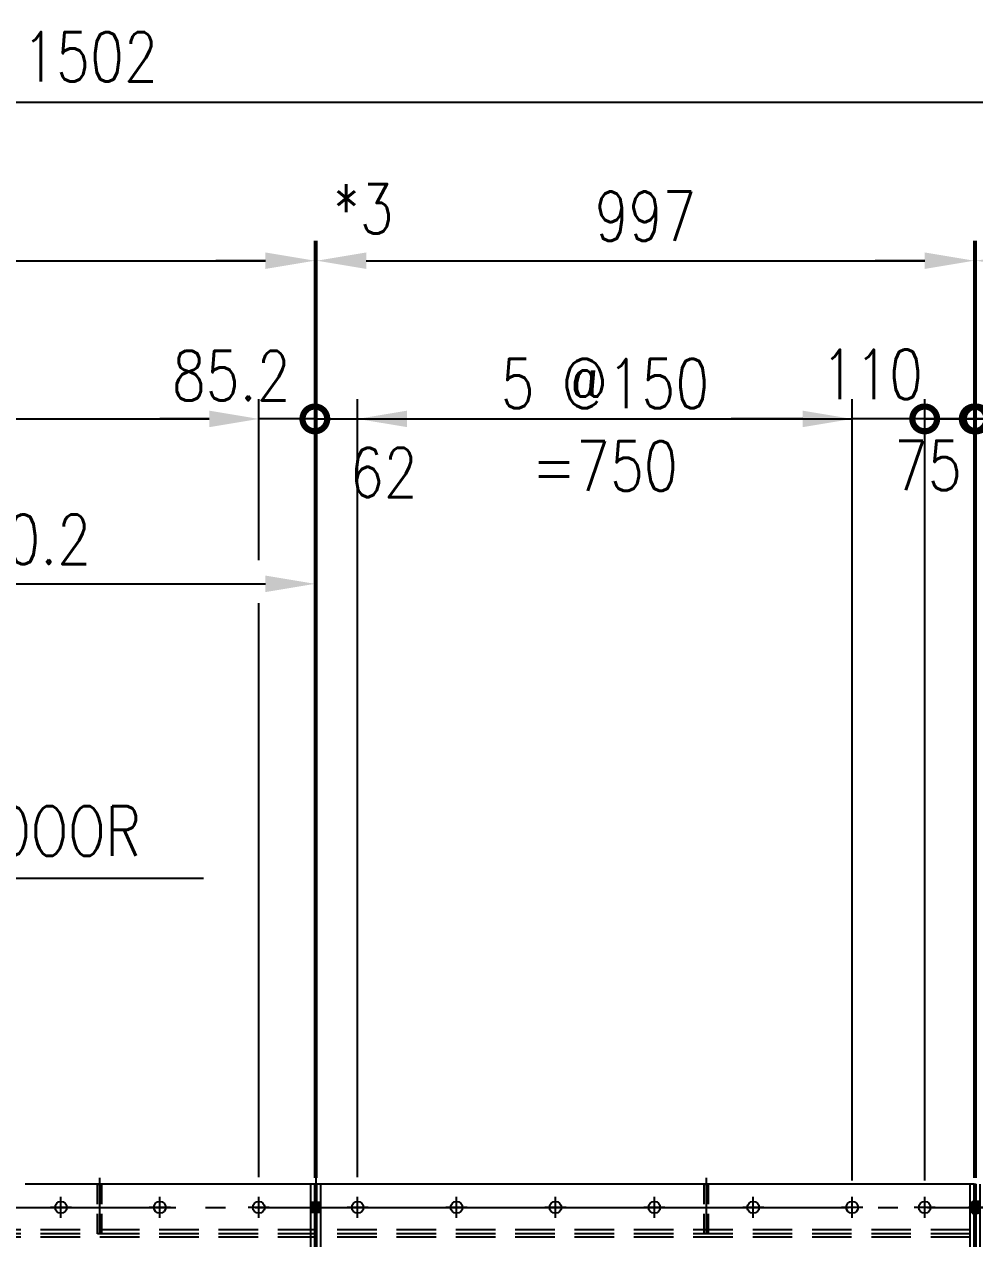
# Model space of a CAD drawing. Header units: millimetres. Extents: x 0 to 232280, y -26939 to 23794.
# Drawn here: x 37509 to 38951, y 14899 to 16741 of the extents above; entities that cross this region are included whole.
import ezdxf

# ---------------------------------------------------------------- set-up
doc = ezdxf.new("R2010")
doc.units = ezdxf.units.MM
doc.header["$LTSCALE"] = 30
doc.linetypes.add('JNK-CENTER', pattern=[34, 30, -1.5, 1, -1.5])
doc.linetypes.add('JNK-HIDDEN', pattern=[3, 2, -1])
for name, color, linetype in [('CEN-R', 1, 'JNK-CENTER'), ('CON-G', 3, 'Continuous'), ('CON-W', 7, 'Continuous'), ('conL-g', 3, 'Continuous'), ('Dim-W', 7, 'Continuous'), ('HID-Y', 2, 'JNK-HIDDEN'), ('STL-OBJT', 7, 'Continuous'), ('TXT-Y', 2, 'Continuous')]:
    doc.layers.add(name, color=color, linetype=linetype)
doc.styles.add('SIMPLEX', font='simplex.shx', dxfattribs={"width": 0.8})
doc.dimstyles.new('DIM30', dxfattribs={"dimscale": 30, "dimtxt": 2.5, "dimasz": 2.5, "dimexe": 1, "dimexo": 1, "dimgap": 1, "dimtad": 1, "dimdec": 0, "dimdsep": 46, "dimtxsty": 'SIMPLEX', "dimcen": 0, "dimclrd": 7, "dimclre": 7, "dimclrt": 2, "dimadec": 1, "dimazin": 2, "dimtfac": 1, "dimtdec": 0, "dimtix": 1, "dimtmove": 2, "dimatfit": 0, "dimfxl": 1, "dimtolj": 1, "dimtzin": 0, "dimarcsym": 0})

# ---------------------------------------------------------------- blocks, each defined once
blk = doc.blocks.new('A$C2FEE125F')
at = {"layer": 'CEN-R'}
for p, q in [((-16.02568226856238, 0), (16.02568226856238, 0)), ((0, 16.02568226856238), (0, -16.02568226856238))]:
    blk.add_line(p, q, dxfattribs=at)
at = {"layer": 'conL-g'}
blk.add_circle((0, 0), 9, dxfattribs=at)
blk = doc.blocks.new('A$C57EE18C0')
for points in [[(-7.499999999937184, -26.00000010875075), (-7.499999999940304, -44.00000010875075), (7.500000000062812, -26.00000010480042), (7.500000000059693, -44.00000010480042)], [(-7.499999999937184, -130.9999938464414), (-7.499999999940304, -148.9999938464414), (7.500000000062812, -130.999993842491), (7.500000000059693, -148.999993842491)], [(-7.499999965701008, -260.9999938464414), (-7.499999965704127, -278.9999938464414), (7.500000034298989, -260.999993842491), (7.500000034295869, -278.999993842491)], [(-7.499999965701008, -390.9999938464414), (-7.499999965704127, -408.9999938464414), (7.500000034298989, -390.9999938424911), (7.500000034295869, -408.9999938424911)], [(-7.499999965701008, -520.9999938464414), (-7.499999965704127, -538.9999938464414), (7.500000034298989, -520.999993842491), (7.500000034295869, -538.999993842491)], [(-7.499999965700979, -650.9999938464414), (-7.499999965704099, -668.9999938464414), (7.500000034299017, -650.999993842491), (7.500000034295898, -668.999993842491)], [(-7.499999965700979, -798.9999953845083), (-7.499999965704099, -780.9999953845083), (7.500000034299017, -798.9999953884587), (7.500000034295898, -780.9999953884587)], [(-7.499999965701008, -928.9999953845083), (-7.499999965704127, -910.9999953845083), (7.500000034298989, -928.9999953884587), (7.500000034295869, -910.9999953884587)], [(-7.499999965701008, -1058.999995384508), (-7.499999965704127, -1040.999995384508), (7.500000034298989, -1058.999995388459), (7.500000034295869, -1040.999995388459)], [(-7.499999965701008, -1188.999995384508), (-7.499999965704127, -1170.999995384508), (7.500000034298989, -1188.999995388459), (7.500000034295869, -1170.999995388459)], [(-7.499999999937184, -1318.999995384508), (-7.499999999940304, -1300.999995384508), (7.500000000062812, -1318.999995388459), (7.500000000059693, -1300.999995388459)], [(-7.499999999937184, -1423.999989122199), (-7.499999999940304, -1405.999989122199), (7.500000000062812, -1423.999989126149), (7.500000000059693, -1405.999989126149)]]:
    blk.add_solid(points)
at = {"layer": 'CEN-R'}
for p, q in [((0, 51.14424821723878), (0, -1473.733601126081)), ((-24.40582452122362, -35.00000011320299), (24.40582452128547, -35.00000010034819)), ((-24.40582452122362, -139.9999938508936), (24.40582452128547, -139.9999938380388)), ((-24.40582448698744, -269.9999938508936), (24.40582455552164, -269.9999938380388)), ((-24.40582448698744, -399.9999938508936), (24.40582455552164, -399.9999938380388)), ((-24.40582448698744, -529.9999938508936), (24.40582455552164, -529.9999938380388)), ((-24.40582448698742, -659.9999938508936), (24.40582455552167, -659.9999938380388)), ((-24.40582448698742, -789.9999953800561), (24.40582455552167, -789.9999953929109)), ((-24.40582448698744, -919.9999953800561), (24.40582455552164, -919.9999953929109)), ((-24.40582448698744, -1049.999995380056), (24.40582455552164, -1049.999995392911)), ((-24.40582448698744, -1179.999995380056), (24.40582455552164, -1179.999995392911)), ((-24.40582452122362, -1309.999995380056), (24.40582452128547, -1309.999995392911)), ((-24.40582452122362, -1414.999989117747), (24.40582452128547, -1414.999989130602))]:
    blk.add_line(p, q, dxfattribs=at)
at = {"layer": 'CON-G'}
for p, q in [((1.500000001838998, -4.048524715472013e-08), (1.500000000922228, 4.031971911899745e-08)), ((-7.500000000040018, -724.9999946154749), (-7.499999999914507, -1.132029865402728e-07)), ((-1.500000000085493, -1.132029865402728e-07), (-7.499999999914507, -1.132029865402728e-07)), ((-1.499999999959982, -724.9999946154767), (-1.500000000085493, -1.132029865402728e-07)), ((-1.499999999959982, -724.9999946154749), (-1.500000000085493, -1.132029865402728e-07)), ((1.499999999959982, -724.9999946154767), (1.500000000085493, -1.132029865402728e-07)), ((1.499999999959982, -724.9999946154749), (1.500000000085493, -1.132029865402728e-07)), ((7.500000000085493, -1.132029865402728e-07), (1.500000000085493, -1.132029865402728e-07)), ((7.499999999959982, -724.9999946154749), (7.500000000085493, -1.132029865402728e-07)), ((-7.500000000040018, -724.9999946154749), (-7.499999999914507, -1449.999989117747)), ((-1.499999999959982, -724.999994615473), (-1.500000000085493, -1449.999989117747)), ((-1.499999999959982, -724.9999946154749), (-1.500000000085493, -1449.999989117747)), ((1.499999999959982, -724.999994615473), (1.500000000085493, -1449.999989117747)), ((1.499999999959982, -724.9999946154749), (1.500000000085493, -1449.999989117747)), ((7.499999999959982, -724.9999946154749), (7.500000000085493, -1449.999989117747)), ((-1.500000000085493, -1449.999989117747), (-7.499999999914507, -1449.999989117747)), ((1.500000001838998, -1449.999989190464), (1.500000000922228, -1449.999989271269)), ((7.500000000085493, -1449.999989117747), (1.500000000085493, -1449.999989117747))]:
    blk.add_line(p, q, dxfattribs=at)
blk = doc.blocks.new('A$C0E622BE6')
at = {"layer": 'CEN-R'}
blk.add_line((2.328306436538696e-10, 13.9743177308701), (-3.492459654808044e-10, -17.5342268741224), dxfattribs=at)
at = {"layer": 'HID-Y'}
for p, q in [((-8.999999999883585, -3.000000001222361), (-9.000000000116415, -8.999999999941792)), ((9, -3.000000001164153), (9, -9))]:
    blk.add_line(p, q, dxfattribs=at)
blk = doc.blocks.new('A$C60AB4A3A')
for points in [[(-7.499999999959899, 699.0000054339753), (-7.49999999990169, 681.0000081401658), (7.5000000000401, 699.0000054339762), (7.499999999981889, 681.0000054340926)], [(-7.499999999979652, 584.0000054339753), (-7.499999999921443, 566.0000081401658), (7.500000000020347, 584.0000054339762), (7.499999999962136, 566.0000054340926)], [(-7.500000000001981, 454.0000054339753), (-7.499999999943772, 436.0000081401659), (7.499999999998018, 454.0000054339762), (7.499999999939807, 436.0000054340927)], [(-7.500000000031179, 284.0000027276241), (-7.49999999997297, 266.0000054338147), (7.49999999996882, 284.000002727625), (7.499999999910609, 266.0000027277414)], [(-7.50000000003427, -266.0000027271941), (-7.499999999976062, -284.0000000210035), (7.499999999965729, -266.0000027271932), (7.499999999907518, -284.0000027270768)], [(-7.500000000005071, -436.0000054335453), (-7.499999999946862, -454.0000027273547), (7.499999999994929, -436.0000054335444), (7.499999999936717, -454.000005433428)], [(-7.499999999982744, -566.0000027271941), (-7.499999999924535, -584.0000000210035), (7.500000000017256, -566.0000027271932), (7.499999999959044, -584.0000027270768)], [(-7.499999999962992, -681.0000030975716), (-7.499999999904784, -699.000000391381), (7.500000000037007, -681.0000030975707), (7.499999999978796, -699.0000030974543)]]:
    blk.add_solid(points)
at = {"layer": 'CEN-R'}
for p, q in [((-384.4784062732124, 296.9679005959956), (-335.4564489917375, 191.8399739489437)), ((138.4784062741746, 296.9679005959956), (89.45644899269973, 191.8399739489437)), ((-571.1627555073774, -9.231371222995222e-11), (-455.1669225786882, -9.231371222995222e-11)), ((-569.6627555063733, -9.231371222995222e-11), (-453.6669225776841, -9.231371222995222e-11)), ((323.6627555073355, -9.231371222995222e-11), (207.6669225786463, -9.231371222995222e-11)), ((-384.4784062732151, -296.9679005962457), (-335.4564489917402, -191.8399739491938)), ((138.4784062741774, -296.9679005962457), (89.45644899270246, -191.8399739491938))]:
    blk.add_line(p, q, dxfattribs=at)
for points in [[(-1.500000000040927, 224.9499999985369), (-246, 224.9499999985369)], [(-1.500000000040927, -224.9499999987797), (-246, -224.9499999987797)]]:
    blk.add_lwpolyline(points, dxfattribs=at)
for centre, start, end in [((-245.9999999988631, -1.214175426866859e-10), 90.00000000031268, 269.9999999996873), ((0, -1.214175426866859e-10), 270.3872149620545, 89.61278503794551)]:
    blk.add_arc(centre, 224.9550686499512, start, end, dxfattribs=at)
at = {"layer": 'CON-G'}
for p, q in [((-7.500000000041837, 221.9499999985369), (-7.499999999955435, 724.9999945880431)), ((-1.499999998201929, 724.9999946607609), (1.5000000008813, 724.9999947415658)), ((-1.500000000041837, 215.9498591700326), (-1.499999999955435, 724.9999945880431)), ((1.499999999958163, 215.9498591700235), (1.500000000044565, 724.9999945880431)), ((7.499999999958163, 221.9499999985369), (7.500000000044565, 724.9999945880431)), ((1.499999999959073, 221.9499999985369), (7.499999999958163, 221.9499999985369)), ((-1.500000000041837, -215.9498591702754), (-1.499999999955435, -724.9999945881987)), ((1.499999999958163, -215.9446920766891), (1.500000000044565, -724.9999945881987)), ((-7.500000000041837, -221.9499999987797), (-7.499999999955435, -724.9999945881987)), ((1.499999999959073, -221.9448382033129), (7.499999999958163, -221.9448382033129)), ((7.499999999958163, -221.9448382033129), (7.500000000044565, -724.9999945881987)), ((-1.499999998201929, -724.9999946609164), (1.5000000008813, -724.9999947417214))]:
    blk.add_line(p, q, dxfattribs=at)
for points in [[(-335.7238802547345, 203.0613892674196), (-377.9857064288644, 293.692167971069), (-386.1424765121901, 289.888603615404), (-343.880650338082, 199.2578249117546)], [(89.72388025569671, 203.0613892674196), (131.9857064298267, 293.692167971069), (140.1424765131524, 289.888603615404), (97.88065033904422, 199.2578249117546)], [(-467.9550686489893, 4.499999999907686), (-567.9550686489893, 4.499999999849479), (-567.9550686489893, -4.500000000150521), (-467.9550686489893, -4.500000000092314)], [(221.9550686499515, 4.499999999907686), (321.9550686499515, 4.499999999849479), (321.9550686499515, -4.500000000150521), (221.9550686499515, -4.500000000092314)], [(-335.7238802547372, -203.0613892676552), (-377.9857064288672, -293.6921679713191), (-386.1424765121928, -289.8886036156541), (-343.8806503380847, -199.2578249120047)], [(89.72388025569944, -203.0613892676552), (131.9857064298294, -293.6921679713191), (140.1424765131551, -289.8886036156541), (97.88065033904695, -199.2578249120047)]]:
    blk.add_lwpolyline(points, close=True, dxfattribs=at)
for points in [[(-1.500000000040927, 227.9499999985369), (-246, 227.9499999985369)], [(-1.500000000040927, 221.9499999985369), (-246, 221.9499999985369)], [(-1.500000000041837, 215.9498591700326), (-246, 215.9498591700326)], [(-1.500000000041837, -215.9498591702754), (-246, -215.9498591702754)], [(-1.500000000041837, -215.9499999987797), (-128.5000000000073, -215.9499999987797)], [(-1.500000000040927, -221.9499999987797), (-246, -221.9499999987797)], [(-1.500000000040927, -227.9499999987797), (-246, -227.9499999987797)]]:
    blk.add_lwpolyline(points, dxfattribs=at)
for centre, radius, start, end in [((-245.9999999988631, -1.214175426866859e-10), 227.9550686499512, 90.00000000031268, 269.9999999996873), ((-245.9999999988631, -1.214175426866859e-10), 221.9550686499512, 90.00000000031268, 269.9999999996873), ((0, -1.214175426866859e-10), 221.9550686499512, 270.3872149620545, 89.61278503794551), ((0, -1.214175426866859e-10), 227.9550686499512, 270.3872149620545, 89.61278503794551), ((-245.9999999988631, -1.214175426866859e-10), 215.9550686499512, 90.00000000031268, 269.9999999996873), ((0, -1.214175426866859e-10), 215.9550686499512, 270.397973341826, 89.60202665822614)]:
    blk.add_arc(centre, radius, start, end, dxfattribs=at)
at = {"layer": 'STL-OBJT', "xscale": -1}
for p, rotation in [((-7.50000027770932, 690.0000054336007), 90), ((-7.500001055711436, 690.0000000211753), 90), ((-7.5000002777806, 690.0000027272495), 90), ((-7.500001055640157, 690.0000027275265), 90), ((10.49999789287363, 690.0000081403189), 270), ((10.49999867080446, 690.0000054342447), 270), ((-7.500000277729074, 575.0000054336007), 90), ((-7.500001055711436, 575.0000000211753), 90), ((-7.5000002777806, 575.0000027272495), 90), ((-7.50000105565991, 575.0000027275265), 90), ((10.49999789285387, 575.0000081403189), 270), ((10.49999867078471, 575.0000054342447), 270), ((-7.500000277751402, 445.0000054336007), 90), ((-7.500001055711436, 445.0000000211753), 90), ((-7.5000002777806, 445.0000027272495), 90), ((-7.500001055682239, 445.0000027275265), 90), ((10.49999789283155, 445.0000081403189), 270), ((10.49999867076238, 445.0000054342447), 270), ((-7.500001055711436, 275.0000000211753), 90), ((-7.5000002777806, 275.0000027272495), 90), ((10.49999789280235, 275.0000054339677), 270), ((10.49999867073318, 275.0000027278935), 270), ((7.499998947315362, -275.0000000211744), 270), ((7.499999725246198, -275.0000027272486), 270), ((10.49999922319904, -275.000000021119), 270), ((10.50000000112988, -275.0000027271932), 270), ((7.499998947315362, -445.0000000211744), 270), ((7.499999725246198, -445.0000027272486), 270), ((10.49999922322824, -445.0000027274702), 270), ((10.50000000115908, -445.0000054335444), 270), ((7.499998947315362, -575.0000000211744), 270), ((7.499999725246198, -575.0000027272486), 270), ((10.49999922325057, -575.000000021119), 270), ((10.50000000118141, -575.0000027271932), 270), ((10.49999922327032, -690.0000003914965), 270), ((10.50000000120116, -690.0000030975707), 270)]:
    blk.add_blockref('A$C0E622BE6', p, dxfattribs=dict(at, rotation=rotation))
at = {"layer": 'STL-OBJT'}
for p, rotation in [((-7.500001055640157, 690.0000081403733), 90), ((-7.50000027770932, 690.0000054342992), 90), ((-4.50000211015317, 690.0000081403189), 90), ((-4.500001332222334, 690.0000054342447), 90), ((7.499999725317478, 690.0000054336007), 270), ((7.499998947315362, 690.0000000211753), 270), ((7.499999725246198, 690.0000027272495), 270), ((7.499998947386642, 690.0000027275265), 270), ((-7.50000105565991, 575.0000081403733), 90), ((-7.500000277729074, 575.0000054342992), 90), ((-4.500002110172924, 575.0000081403189), 90), ((-4.500001332242087, 575.0000054342447), 90), ((7.499999725297725, 575.0000054336007), 270), ((7.499998947315362, 575.0000000211753), 270), ((7.499999725246198, 575.0000027272495), 270), ((7.499998947366889, 575.0000027275265), 270), ((-7.500001055682239, 445.0000081403733), 90), ((-7.500000277751402, 445.0000054342992), 90), ((-4.500002110195252, 445.0000081403189), 90), ((-4.500001332264416, 445.0000054342447), 90), ((7.499999725275396, 445.0000054336007), 270), ((7.499998947315362, 445.0000000211753), 270), ((7.499999725246198, 445.0000027272495), 270), ((7.49999894734456, 445.0000027275265), 270), ((-7.500001055711436, 275.0000054340221), 90), ((-7.5000002777806, 275.000002727948), 90), ((-4.50000211022445, 275.0000054339677), 90), ((-4.500001332293614, 275.0000027278935), 90), ((7.499998947315362, 275.0000000211753), 270), ((7.499999725246198, 275.0000027272495), 270), ((-10.50000000119842, -275.0000000211199), 90), ((-10.49999922326759, -275.0000027271941), 90), ((-7.500001055711436, -275.0000000211744), 90), ((-7.5000002777806, -275.0000027272486), 90), ((-10.50000000116922, -445.0000027274712), 90), ((-10.49999922323839, -445.0000054335453), 90), ((-7.500001055711436, -445.0000000211744), 90), ((-7.5000002777806, -445.0000027272486), 90), ((-10.5000000011469, -575.00000002112), 90), ((-10.49999922321606, -575.0000027271941), 90), ((-7.500001055711436, -575.0000000211744), 90), ((-7.5000002777806, -575.0000027272486), 90), ((-10.50000000112714, -690.0000003914975), 90), ((-10.49999922319631, -690.0000030975716), 90)]:
    blk.add_blockref('A$C0E622BE6', p, dxfattribs=dict(at, rotation=rotation))
blk = doc.blocks.new('*D425')
at = {"layer": 'DEFPOINTS', "color": 0, "transparency": 16777216}
for p in [(31758.30832975564, 16622.29908382331), (31758.30832975564, 14960.09542018129), (43260.30832897822, 14961.3321983486)]:
    blk.add_point(p, dxfattribs=at)
at = {"layer": 'Dim-W', "color": 7, "lineweight": -2, "transparency": 16777216}
for p, q in [((31758.30832975564, 16174.90709074047), (31758.30832975564, 16652.29908382331)), ((43260.30832897822, 16398.39503547969), (43260.30832897822, 16652.29908382331)), ((43185.30832897822, 16622.29908382331), (31833.30832975564, 16622.29908382331)), ((43260.30832897822, 16174.90709074047), (43260.30832897822, 16351.1074354878)), ((31758.30832975564, 14990.09542018129), (31758.30832975564, 16122.06821583504)), ((43260.30832897822, 14991.3321983486), (43260.30832897822, 16122.06821583504))]:
    blk.add_line(p, q, dxfattribs=at)
at = {"layer": 'Dim-W', "color": 7, "transparency": 16777216}
for points in [[(31833.30832975564, 16634.79908382331), (31833.30832975564, 16609.79908382331), (31758.30832975564, 16622.29908382331)], [(43185.30832897822, 16634.79908382331), (43185.30832897822, 16609.79908382331), (43260.30832897822, 16622.29908382331)]]:
    blk.add_solid(points, dxfattribs=at)
at = {"layer": 'Dim-W', "color": 2, "transparency": 16777216, "insert": (37583.31035999046, 16691.65403653973), "char_height": 75, "attachment_point": 5, "style": 'SIMPLEX'}
blk.add_mtext('\\A1;11502', dxfattribs=at)
blk = doc.blocks.new('*D426')
at = {"layer": 'DEFPOINTS', "color": 0, "transparency": 16777216}
for p in [(38953.00832898114, 16382.29908652945), (38950.00832898114, 14961.33219829066), (38953.00832898114, 14961.33219829283)]:
    blk.add_point(p, dxfattribs=at)
at = {"layer": 'Dim-W', "color": 7, "lineweight": -2, "transparency": 16777216}
for p, q in [((38950.00832898114, 14991.33219829066), (38950.00832898114, 16412.29908652945)), ((38953.00832898114, 14991.33219829283), (38953.00832898114, 16412.29908652945)), ((38875.00832898114, 16382.29908652945), (38800.00832898114, 16382.29908652945)), ((38950.00832898114, 16382.29908652945), (38953.00832898114, 16382.29908652945)), ((39028.00832898114, 16382.29908652945), (39103.00832898114, 16382.29908652945))]:
    blk.add_line(p, q, dxfattribs=at)
at = {"layer": 'Dim-W', "color": 7, "transparency": 16777216}
for points in [[(38875.00832898114, 16394.79908652945), (38875.00832898114, 16369.79908652945), (38950.00832898114, 16382.29908652945)], [(39028.00832898114, 16394.79908652945), (39028.00832898114, 16369.79908652945), (38953.00832898114, 16382.29908652945)]]:
    blk.add_solid(points, dxfattribs=at)
at = {"layer": 'Dim-W', "color": 2, "transparency": 16777216, "insert": (39022.83226905935, 16461.04908652945), "char_height": 75, "attachment_point": 5, "style": 'SIMPLEX'}
blk.add_mtext('\\A1;*3', dxfattribs=at)
blk = doc.blocks.new('_DotSmall')
at = {"color": 0, "linetype": 'ByBlock', "const_width": 0.5}
blk.add_lwpolyline([(-0.0625, 0, 1), (0.0625, 0, 1)], format="xyb", close=True, dxfattribs=at)
blk = doc.blocks.new('*D294')
at = {"layer": 'DEFPOINTS', "color": 0, "transparency": 16777216}
for p in [(39015.90805853948, 16142.29908382333), (38953.00832898114, 14961.33219834873), (39015.90805853948, 14957.35788640743)]:
    blk.add_point(p, dxfattribs=at)
at = {"layer": 'Dim-W', "color": 7, "lineweight": -2, "transparency": 16777216}
for p, q in [((38953.00832898114, 14991.33219834873), (38953.00832898114, 16172.29908382333)), ((39015.90805853948, 14987.35788640743), (39015.90805853948, 16172.29908382333)), ((38953.00832898114, 16142.29908382333), (38878.00832898114, 16142.29908382333)), ((38953.00832898114, 16142.29908382333), (39015.90805853948, 16142.29908382333)), ((39015.90805853948, 16142.29908382333), (39090.90805853948, 16142.29908382333))]:
    blk.add_line(p, q, dxfattribs=at)
at = {"layer": 'Dim-W', "color": 7, "lineweight": -2, "transparency": 16777216, "xscale": 75, "yscale": 75, "zscale": 75}
blk.add_blockref('_DotSmall', (38953.00832898114, 16142.29908382333), dxfattribs=at)
at = {"layer": 'Dim-W', "color": 7, "lineweight": -2, "transparency": 16777216, "xscale": 75, "yscale": 75, "zscale": 75, "rotation": 180}
blk.add_blockref('_DotSmall', (39015.90805853948, 16142.29908382333), dxfattribs=at)
at = {"layer": 'Dim-W', "color": 2, "transparency": 16777216, "insert": (39029.43233900244, 16205.24452631397), "char_height": 75, "attachment_point": 5, "style": 'SIMPLEX'}
blk.add_mtext('\\A1;63', dxfattribs=at)
blk = doc.blocks.new('*D295')
at = {"layer": 'DEFPOINTS', "color": 0, "transparency": 16777216}
for p in [(39125.90805853949, 16142.29908382333), (39015.90805853948, 14957.35788640743), (39125.90805853949, 14957.35788640743)]:
    blk.add_point(p, dxfattribs=at)
at = {"layer": 'Dim-W', "color": 7, "lineweight": -2, "transparency": 16777216}
for p, q in [((39015.90805853948, 14987.35788640743), (39015.90805853948, 16172.29908382333)), ((39125.90805853949, 14987.35788640743), (39125.90805853949, 16172.29908382333)), ((39015.90805853948, 16142.29908382333), (38940.90805853948, 16142.29908382333)), ((39015.90805853948, 16142.29908382333), (39125.90805853949, 16142.29908382333)), ((39200.90805853949, 16142.29908382333), (39275.90805853949, 16142.29908382333))]:
    blk.add_line(p, q, dxfattribs=at)
at = {"layer": 'Dim-W', "color": 7, "transparency": 16777216}
blk.add_solid([(39200.90805853949, 16154.79908382333), (39200.90805853949, 16129.79908382333), (39125.90805853949, 16142.29908382333)], dxfattribs=at)
at = {"layer": 'Dim-W', "color": 7, "lineweight": -2, "transparency": 16777216, "xscale": 75, "yscale": 75, "zscale": 75}
blk.add_blockref('_DotSmall', (39015.90805853948, 16142.29908382333), dxfattribs=at)
at = {"layer": 'Dim-W', "color": 2, "transparency": 16777216, "insert": (39200.81146179458, 16074.92955021746), "char_height": 75, "attachment_point": 5, "style": 'SIMPLEX'}
blk.add_mtext('\\A1;110', dxfattribs=at)
blk = doc.blocks.new('*D298')
at = {"layer": 'DEFPOINTS', "color": 0, "transparency": 16777216}
for p in [(38874.90805853948, 16142.29908382333), (38874.90805853948, 14957.35788643322), (38950.00836145438, 14961.33219834873)]:
    blk.add_point(p, dxfattribs=at)
at = {"layer": 'Dim-W', "color": 7, "lineweight": -2, "transparency": 16777216}
for p, q in [((38874.90805853948, 14987.35788643322), (38874.90805853948, 16172.29908382333)), ((38950.00836145438, 14991.33219834873), (38950.00836145438, 16172.29908382333)), ((38950.00836145438, 16142.29908382333), (38874.90805853948, 16142.29908382333))]:
    blk.add_line(p, q, dxfattribs=at)
at = {"layer": 'Dim-W', "color": 7, "lineweight": -2, "transparency": 16777216, "xscale": 75, "yscale": 75, "zscale": 75, "rotation": 180}
blk.add_blockref('_DotSmall', (38874.90805853948, 16142.29908382333), dxfattribs=at)
at = {"layer": 'Dim-W', "color": 7, "lineweight": -2, "transparency": 16777216, "xscale": 75, "yscale": 75, "zscale": 75}
blk.add_blockref('_DotSmall', (38950.00836145438, 16142.29908382333), dxfattribs=at)
at = {"layer": 'Dim-W', "color": 2, "transparency": 16777216, "insert": (38879.73237718004, 16071.68538568822), "char_height": 75, "attachment_point": 5, "style": 'SIMPLEX'}
blk.add_mtext('\\A1;75', dxfattribs=at)
blk = doc.blocks.new('*D435')
at = {"layer": 'DEFPOINTS', "color": 0, "transparency": 16777216}
for p in [(38764.90805853948, 16142.29908382333), (38764.90805853948, 14957.35788643322), (38874.90805853948, 14957.35788643322)]:
    blk.add_point(p, dxfattribs=at)
at = {"layer": 'Dim-W', "color": 7, "lineweight": -2, "transparency": 16777216}
for p, q in [((38764.90805853948, 14987.35788643322), (38764.90805853948, 16172.29908382333)), ((38874.90805853948, 15927.8204961555), (38874.90805853948, 16172.29908382333)), ((38689.90805853948, 16142.29908382333), (38614.90805853948, 16142.29908382333)), ((38874.90805853948, 16142.29908382333), (38764.90805853948, 16142.29908382333)), ((38874.90805853948, 16142.29908382333), (38949.90805853948, 16142.29908382333)), ((38874.90805853948, 14987.35788643322), (38874.90805853948, 15862.67558940479))]:
    blk.add_line(p, q, dxfattribs=at)
at = {"layer": 'Dim-W', "color": 7, "transparency": 16777216}
blk.add_solid([(38689.90805853948, 16154.79908382333), (38689.90805853948, 16129.79908382333), (38764.90805853948, 16142.29908382333)], dxfattribs=at)
at = {"layer": 'Dim-W', "color": 7, "lineweight": -2, "transparency": 16777216, "xscale": 75, "yscale": 75, "zscale": 75, "rotation": 180}
blk.add_blockref('_DotSmall', (38874.90805853948, 16142.29908382333), dxfattribs=at)
at = {"layer": 'Dim-W', "color": 2, "transparency": 16777216, "insert": (38795.10907434873, 16209.96342930257), "char_height": 75, "attachment_point": 5, "style": 'SIMPLEX'}
blk.add_mtext('\\A1;110', dxfattribs=at)
blk = doc.blocks.new('*D448')
at = {"layer": 'DEFPOINTS', "color": 0, "transparency": 16777216}
for p in [(37953.00805853949, 16382.29909050292), (37950.00805853949, 14961.33220226413), (37953.00805853949, 14961.3322022663)]:
    blk.add_point(p, dxfattribs=at)
at = {"layer": 'Dim-W', "color": 7, "lineweight": -2, "transparency": 16777216}
for p, q in [((37950.00805853949, 14991.33220226413), (37950.00805853949, 16412.29909050292)), ((37953.00805853949, 14991.3322022663), (37953.00805853949, 16412.29909050292)), ((37875.00805853949, 16382.29909050292), (37800.00805853949, 16382.29909050292)), ((37950.00805853949, 16382.29909050292), (37953.00805853949, 16382.29909050292)), ((38028.00805853949, 16382.29909050292), (38103.00805853949, 16382.29909050292))]:
    blk.add_line(p, q, dxfattribs=at)
at = {"layer": 'Dim-W', "color": 7, "transparency": 16777216}
for points in [[(37875.00805853949, 16394.79909050292), (37875.00805853949, 16369.79909050292), (37950.00805853949, 16382.29909050292)], [(38028.00805853949, 16394.79909050292), (38028.00805853949, 16369.79909050292), (37953.00805853949, 16382.29909050292)]]:
    blk.add_solid(points, dxfattribs=at)
at = {"layer": 'Dim-W', "color": 2, "transparency": 16777216, "insert": (38023.2319986177, 16461.04909050292), "char_height": 75, "attachment_point": 5, "style": 'SIMPLEX'}
blk.add_mtext('\\A1;*3', dxfattribs=at)
blk = doc.blocks.new('*D449')
at = {"layer": 'DEFPOINTS', "color": 0, "transparency": 16777216}
for p in [(37864.80805853949, 16142.29909726819), (37950.00805855525, 14981.3321970636), (37864.80805853949, 14962.35788628315)]:
    blk.add_point(p, dxfattribs=at)
at = {"layer": 'Dim-W', "color": 7, "lineweight": -2, "transparency": 16777216}
for p, q in [((37864.80805853949, 15927.8204961555), (37864.80805853949, 16172.29909726819)), ((37950.00805855525, 15011.3321970636), (37950.00805855525, 16172.29909726819)), ((37789.80805853949, 16142.29909726819), (37714.80805853949, 16142.29909726819)), ((37950.00805855525, 16142.29909726819), (37864.80805853949, 16142.29909726819)), ((37950.00805855525, 16142.29909726819), (38025.00805855525, 16142.29909726819)), ((37864.80805853949, 14992.35788628315), (37864.80805853949, 15862.67558940479))]:
    blk.add_line(p, q, dxfattribs=at)
at = {"layer": 'Dim-W', "color": 7, "transparency": 16777216}
blk.add_solid([(37789.80805853949, 16154.79909726819), (37789.80805853949, 16129.79909726819), (37864.80805853949, 16142.29909726819)], dxfattribs=at)
at = {"layer": 'Dim-W', "color": 7, "lineweight": -2, "transparency": 16777216, "xscale": 75, "yscale": 75, "zscale": 75, "rotation": 180}
blk.add_blockref('_DotSmall', (37950.00805855525, 16142.29909726819), dxfattribs=at)
at = {"layer": 'Dim-W', "color": 2, "transparency": 16777216, "insert": (37823.16528108489, 16207.83581125715), "char_height": 75, "attachment_point": 5, "style": 'SIMPLEX'}
blk.add_mtext('\\A1;85.2', dxfattribs=at)
blk = doc.blocks.new('*D305')
at = {"layer": 'DEFPOINTS', "color": 0, "transparency": 16777216}
for p in [(38014.90805853948, 16142.29909726819), (37953.00805853949, 14981.3321970636), (38014.90805853948, 14962.35788631832)]:
    blk.add_point(p, dxfattribs=at)
at = {"layer": 'Dim-W', "color": 7, "lineweight": -2, "transparency": 16777216}
for p, q in [((37953.00805853949, 15011.3321970636), (37953.00805853949, 16172.29909726819)), ((38014.90805853948, 14992.35788631832), (38014.90805853948, 16172.29909726819)), ((37953.00805853949, 16142.29909726819), (37878.00805853949, 16142.29909726819)), ((37953.00805853949, 16142.29909726819), (38014.90805853948, 16142.29909726819)), ((38014.90805853948, 16142.29909726819), (38089.90805853948, 16142.29909726819))]:
    blk.add_line(p, q, dxfattribs=at)
at = {"layer": 'Dim-W', "color": 2, "transparency": 16777216, "insert": (38054.49663397147, 16060.90336728343), "char_height": 75, "attachment_point": 5, "style": 'SIMPLEX'}
blk.add_mtext('\\A1;62', dxfattribs=at)
blk = doc.blocks.new('_None')
blk = doc.blocks.new('*D309')
at = {"layer": 'DEFPOINTS', "color": 0, "transparency": 16777216}
for p in [(38950.00832898032, 16382.29909050292), (37953.00805853948, 14981.33219691008), (38950.00832898032, 14981.33219699604)]:
    blk.add_point(p, dxfattribs=at)
at = {"layer": 'Dim-W', "color": 7, "lineweight": -2, "transparency": 16777216}
for p, q in [((37953.00805853948, 15011.33219691008), (37953.00805853948, 16412.29909050292)), ((38950.00832898032, 15011.33219699604), (38950.00832898032, 16412.29909050292)), ((38028.00805853948, 16382.29909050292), (38875.00832898032, 16382.29909050292))]:
    blk.add_line(p, q, dxfattribs=at)
at = {"layer": 'Dim-W', "color": 7, "transparency": 16777216}
for points in [[(38028.00805853948, 16394.79909050292), (38028.00805853948, 16369.79909050292), (37953.00805853948, 16382.29909050292)], [(38875.00832898032, 16394.79909050292), (38875.00832898032, 16369.79909050292), (38950.00832898032, 16382.29909050292)]]:
    blk.add_solid(points, dxfattribs=at)
at = {"layer": 'Dim-W', "color": 2, "transparency": 16777216, "insert": (38451.5081937599, 16449.79909050292), "char_height": 75, "attachment_point": 5, "style": 'SIMPLEX'}
blk.add_mtext('\\A1;997', dxfattribs=at)
blk = doc.blocks.new('*D452')
at = {"layer": 'DEFPOINTS', "color": 0, "transparency": 16777216}
for p in [(37864.80805853949, 16142.29908652945), (36214.80805853949, 14962.35788601817), (37864.80805853949, 14962.35788628315)]:
    blk.add_point(p, dxfattribs=at)
at = {"layer": 'Dim-W', "color": 7, "lineweight": -2, "transparency": 16777216}
for p, q in [((36214.80805853949, 15927.8204961555), (36214.80805853949, 16172.29908652945)), ((37864.80805853949, 15927.8204961555), (37864.80805853949, 16172.29908652945)), ((36289.80805853949, 16142.29908652945), (37789.80805853949, 16142.29908652945)), ((36214.80805853949, 14992.35788601817), (36214.80805853949, 15862.67558940479)), ((37864.80805853949, 14992.35788628315), (37864.80805853949, 15862.67558940479))]:
    blk.add_line(p, q, dxfattribs=at)
at = {"layer": 'Dim-W', "color": 7, "transparency": 16777216}
for points in [[(36289.80805853949, 16154.79908652945), (36289.80805853949, 16129.79908652945), (36214.80805853949, 16142.29908652945)], [(37789.80805853949, 16154.79908652945), (37789.80805853949, 16129.79908652945), (37864.80805853949, 16142.29908652945)]]:
    blk.add_solid(points, dxfattribs=at)
at = {"layer": 'Dim-W', "color": 2, "transparency": 16777216, "insert": (37039.80805853949, 16209.79908652945), "char_height": 75, "attachment_point": 5, "style": 'SIMPLEX'}
blk.add_mtext('\\A1;11 @150 = 1650', dxfattribs=at)
blk = doc.blocks.new('*D310')
at = {"layer": 'DEFPOINTS', "color": 0, "transparency": 16777216}
for p in [(38764.90805853948, 16142.29909843904), (38014.90805853948, 14987.35788752765), (38764.90805853948, 14992.35788709382)]:
    blk.add_point(p, dxfattribs=at)
at = {"layer": 'Dim-W', "color": 7, "lineweight": -2, "transparency": 16777216}
for p, q in [((38014.90805853948, 15017.35788752765), (38014.90805853948, 16172.29909843904)), ((38764.90805853948, 15022.35788709382), (38764.90805853948, 16172.29909843904)), ((38089.90805853948, 16142.29909843904), (38198.47948711091, 16142.29909843904)), ((38689.90805853948, 16142.29909843904), (38581.33662996806, 16142.29909843904))]:
    blk.add_line(p, q, dxfattribs=at)
at = {"layer": 'Dim-W', "color": 7, "transparency": 16777216}
for points in [[(38089.90805853948, 16154.79909843904), (38089.90805853948, 16129.79909843904), (38014.90805853948, 16142.29909843904)], [(38689.90805853948, 16154.79909843904), (38689.90805853948, 16129.79909843904), (38764.90805853948, 16142.29909843904)]]:
    blk.add_solid(points, dxfattribs=at)
at = {"layer": 'Dim-W', "color": 2, "transparency": 16777216, "insert": (38389.90805853948, 16133.35381384231), "char_height": 75, "attachment_point": 5, "style": 'SIMPLEX'}
blk.add_mtext('\\A1;5 @150\\P=750', dxfattribs=at)
blk = doc.blocks.new('*D454')
at = {"layer": 'DEFPOINTS', "color": 0, "transparency": 16777216}
for p in [(37950.00805853948, 15892.14870993071), (37039.8080585394, 14991.33219926028), (37950.00805853948, 14981.33219691008)]:
    blk.add_point(p, dxfattribs=at)
at = {"layer": 'Dim-W', "color": 7, "lineweight": -2, "transparency": 16777216}
for p, q in [((37039.8080585394, 15608.85318951439), (37039.8080585394, 15922.14870993071)), ((37950.00805853948, 15011.33219691008), (37950.00805853948, 15922.14870993071)), ((37114.8080585394, 15892.14870993071), (37875.00805853948, 15892.14870993071)), ((37039.8080585394, 15021.33219926028), (37039.8080585394, 15395.7713559044))]:
    blk.add_line(p, q, dxfattribs=at)
at = {"layer": 'Dim-W', "color": 7, "transparency": 16777216}
for points in [[(37114.8080585394, 15904.64870993071), (37114.8080585394, 15879.64870993071), (37039.8080585394, 15892.14870993071)], [(37875.00805853948, 15904.64870993071), (37875.00805853948, 15879.64870993071), (37950.00805853948, 15892.14870993071)]]:
    blk.add_solid(points, dxfattribs=at)
at = {"layer": 'Dim-W', "color": 2, "transparency": 16777216, "insert": (37494.90805853944, 15959.64870993071), "char_height": 75, "attachment_point": 5, "style": 'SIMPLEX'}
blk.add_mtext('\\A1;910.2', dxfattribs=at)
blk = doc.blocks.new('*D320')
at = {"layer": 'DEFPOINTS', "color": 0, "transparency": 16777216}
for p in [(36029.80832897639, 16382.29909052072), (37950.00805853949, 16382.29909050292), (37950.00805853949, 16382.29909050292)]:
    blk.add_point(p, dxfattribs=at)
at = {"layer": 'Dim-W', "color": 7, "lineweight": -2, "transparency": 16777216}
for p, q in [((36104.80832897639, 16382.29909050292), (37875.00805853949, 16382.29909050292)), ((36029.80832897639, 16352.29909052072), (36029.80832897639, 16352.29909050292))]:
    blk.add_line(p, q, dxfattribs=at)
at = {"layer": 'Dim-W', "color": 7, "transparency": 16777216}
for points in [[(36104.80832897639, 16394.79909050292), (36104.80832897639, 16369.79909050292), (36029.80832897639, 16382.29909050292)], [(37875.00805853949, 16394.79909050292), (37875.00805853949, 16369.79909050292), (37950.00805853949, 16382.29909050292)]]:
    blk.add_solid(points, dxfattribs=at)
at = {"layer": 'Dim-W', "color": 2, "transparency": 16777216, "insert": (36989.90819375794, 16449.79909050292), "char_height": 75, "attachment_point": 5, "style": 'SIMPLEX'}
blk.add_mtext('\\A1;1920.2', dxfattribs=at)

msp = doc.modelspace()

# ---------------------------------------------------------------- linework, layer by layer
at = {"layer": 'CEN-R'}
for p, q in [((37623.55833847749, 14991.33219555178), (37623.55833847749, 14906.33219555178)), ((38543.55833847749, 14991.3321955518), (38543.55833847749, 14906.3321955518)), ((31739.33401124645, 14946.33219973605), (43279.28264671031, 14946.33220244212))]:
    msp.add_line(p, q, dxfattribs=at)
at = {"layer": 'CON-G'}
msp.add_line((38950.00832897242, 14981.33219702997), (37510.80832897012, 14981.33219576238), dxfattribs=at)
at = {"layer": 'CON-W'}
msp.add_line((36869.21221209041, 15445.56881613462), (37781.24199585768, 15445.56881613462), dxfattribs=at)
at = {"layer": 'Dim-W'}
msp.add_line((38014.90805853948, 16142.29909843904), (38764.90805853948, 16142.29909843904), dxfattribs=at)
at = {"layer": 'HID-Y'}
for p, q in [((38944.00832898123, 14912.33219702998), (36038.80832897639, 14912.33219432392)), ((38944.00832898123, 14906.33219973603), (36038.80832897639, 14906.33219702998)), ((38944.00832898123, 14901.33219973603), (36038.80832897639, 14901.33219702998))]:
    msp.add_line(p, q, dxfattribs=at)
at = {"layer": 'HID-Y', "ltscale": 0.5}
for points in [[(37620.55833847749, 14981.33219555178), (37626.55833847749, 14981.33219555178), (37626.55833847749, 14906.33219555178), (37620.55833847749, 14906.33219555178)], [(38540.55833847749, 14981.3321955518), (38546.55833847749, 14981.3321955518), (38546.55833847749, 14906.3321955518), (38540.55833847749, 14906.3321955518)]]:
    msp.add_lwpolyline(points, close=True, dxfattribs=at)

# ---------------------------------------------------------------- block references
msp.add_blockref('A$C60AB4A3A', (38951.50832898119, 14256.33219973601))
at = {"layer": 'CON-G', "rotation": 180}
for p in [(37564.90805853948, 14946.33220145527), (37714.90805853948, 14946.33220142948), (37864.90805853948, 14946.33220134271), (38014.90805853948, 14946.33220137789), (38164.90805853948, 14946.33220135209), (38314.90805853948, 14946.33220163114), (38464.90805853948, 14946.33220160535), (38614.90805853948, 14946.33220151859), (38764.90805853948, 14946.33220149279), (38874.90805853948, 14946.33220149279)]:
    msp.add_blockref('A$C2FEE125F', p, dxfattribs=at)
at = {"layer": 'Dim-W'}
msp.add_blockref('A$C57EE18C0', (37951.5080585394, 14981.33219435141), dxfattribs=at)

# ---------------------------------------------------------------- texts
at = {"layer": 'TXT-Y', "style": 'SIMPLEX', "width": 0.8}
msp.add_text('(2)-ACCESS DOOR', height=75, dxfattribs=at).set_placement((36927.86050818618, 15479.77066722058))

# ---------------------------------------------------------------- dimensions: what is measured, and where the dimension line sits
at = {"layer": 'Dim-W'}
dim = msp.add_linear_dim(base=(31758.30832975564, 16622.29908382331), p1=(43260.30832897822, 14961.3321983486), p2=(31758.30832975564, 14960.09542018129), angle=180, dimstyle='DIM30', dxfattribs=at)
dim.commit()
dim.dimension.update_dxf_attribs({"geometry": '*D425', "text_midpoint": (37583.31035999046, 16691.65403653973), "dimtype": 160})
for base, p1, p2, text, picture, middle in [((37953.00805853949, 16382.29909050292), (37950.00805853949, 14961.33220226413), (37953.00805853949, 14961.3322022663), '*<>', '*D448', (38023.2319986177, 16461.04909050292)), ((38953.00832898114, 16382.29908652945), (38950.00832898114, 14961.33219829066), (38953.00832898114, 14961.33219829283), '*<>', '*D426', (39022.83226905935, 16461.04908652945)), ((38764.90805853948, 16142.29909843904), (38014.90805853948, 14987.35788752765), (38764.90805853948, 14992.35788709382), '5 @150\\P=<>', '*D310', (38389.90805853948, 16133.35381384231))]:
    dim = msp.add_linear_dim(base=base, p1=p1, p2=p2, text=text, dimstyle='DIM30', dxfattribs=at)
    dim.commit()
    dim.dimension.update_dxf_attribs({"geometry": picture, "text_midpoint": middle, "dimtype": 160})
for base, p1, p2, picture, middle in [((37950.00805853949, 16382.29909050292), (36029.80832897639, 16382.29909052072), (37950.00805853949, 16382.29909050292), '*D320', (36989.90819375794, 16449.79909050292)), ((38950.00832898032, 16382.29909050292), (37953.00805853948, 14981.33219691008), (38950.00832898032, 14981.33219699604), '*D309', (38451.5081937599, 16449.79909050292)), ((37950.00805853948, 15892.14870993071), (37039.8080585394, 14991.33219926028), (37950.00805853948, 14981.33219691008), '*D454', (37494.90805853944, 15959.64870993071))]:
    dim = msp.add_linear_dim(base=base, p1=p1, p2=p2, dimstyle='DIM30', override={"dimdec": 1}, dxfattribs=at)
    dim.commit()
    dim.dimension.update_dxf_attribs({"geometry": picture, "text_midpoint": middle})
dim = msp.add_linear_dim(base=(37864.80805853949, 16142.29908652945), p1=(36214.80805853949, 14962.35788601817), p2=(37864.80805853949, 14962.35788628315), text='11 @150 = <>', dimstyle='DIM30', dxfattribs=at)
dim.commit()
dim.dimension.update_dxf_attribs({"geometry": '*D452', "text_midpoint": (37039.80805853949, 16209.79908652945)})
for base, p1, p2, override, picture, middle in [((37864.80805853949, 16142.29909726819), (37950.00805855525, 14981.3321970636), (37864.80805853949, 14962.35788628315), {"dimdec": 1, "dimblk1": 'DotSmall', "dimsah": 1}, '*D449', (37823.16528108489, 16207.83581125715)), ((38764.90805853948, 16142.29908382333), (38874.90805853948, 14957.35788643322), (38764.90805853948, 14957.35788643322), {"dimblk1": 'DotSmall', "dimsah": 1}, '*D435', (38795.10907434873, 16209.96342930257)), ((38874.90805853948, 16142.29908382333), (38950.00836145438, 14961.33219834873), (38874.90805853948, 14957.35788643322), {"dimblk1": 'DotSmall', "dimblk2": 'DotSmall', "dimsah": 1}, '*D298', (38879.73237718004, 16071.68538568822))]:
    dim = msp.add_linear_dim(base=base, p1=p1, p2=p2, angle=180, dimstyle='DIM30', override=override, dxfattribs=at)
    dim.commit()
    dim.dimension.update_dxf_attribs({"geometry": picture, "text_midpoint": middle, "dimtype": 160})
for base, p1, p2, override, picture, middle in [((39015.90805853948, 16142.29908382333), (38953.00832898114, 14961.33219834873), (39015.90805853948, 14957.35788640743), {"dimblk1": 'DotSmall', "dimblk2": 'DotSmall', "dimsah": 1}, '*D294', (39029.43233900244, 16205.24452631397)), ((38014.90805853948, 16142.29909726819), (37953.00805853949, 14981.3321970636), (38014.90805853948, 14962.35788631832), {"dimblk1": 'None', "dimblk2": 'None', "dimsah": 1}, '*D305', (38054.49663397147, 16060.90336728343)), ((39125.90805853949, 16142.29908382333), (39015.90805853948, 14957.35788640743), (39125.90805853949, 14957.35788640743), {"dimblk1": 'DotSmall', "dimsah": 1}, '*D295', (39200.81146179458, 16074.92955021746))]:
    dim = msp.add_linear_dim(base=base, p1=p1, p2=p2, dimstyle='DIM30', override=override, dxfattribs=at)
    dim.commit()
    dim.dimension.update_dxf_attribs({"geometry": picture, "text_midpoint": middle, "dimtype": 160})

doc.saveas('drawing.dxf')
